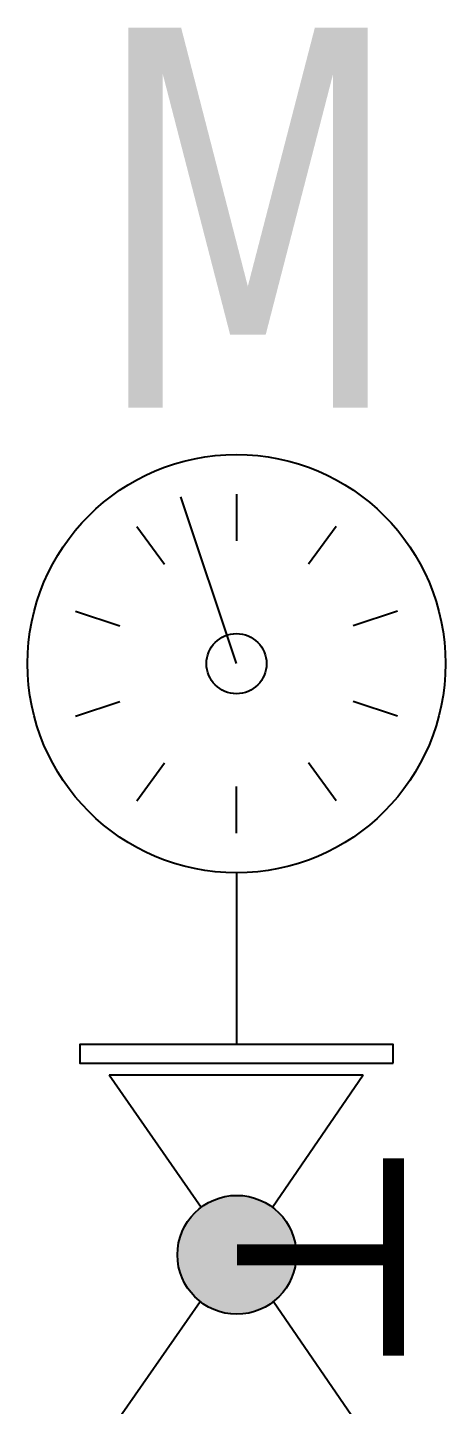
# Model space of a CAD drawing. Header units: centimetres. Extents: x 405464 to 563355, y 50011 to 66875.
# Drawn here: x 494797.42 to 494805.82, y 51901.39 to 51929.04 of the extents above; entities that cross this region are included whole.
import ezdxf

# ---------------------------------------------------------------- set-up
doc = ezdxf.new("R2010")
doc.units = ezdxf.units.CM
for name, color, linetype, lineweight in [('0-KRCN-IST-KÜRESEL VANA', 4, 'Continuous', 25), ('0-KRCN-IST-MANOMETRE', 122, 'Continuous', 25), ('0-KRCN-SHT-YUMUŞAKSU', 100, 'boruYLINE', 40), ('0-MEK-IST-KÜRESEL VANA', 4, 'Continuous', 25)]:
    doc.layers.add(name, color=color, linetype=linetype, lineweight=lineweight)
doc.styles.add('CAP', font='ARIALNB.TTF')
doc.styles.add('DERECE', font='tahoma.ttf', dxfattribs={"width": 0.8})
doc.linetypes.add('boruYLINE', pattern='A,50,-0.8,["Y",CAP,S=7,R=0,X=0,Y=-3],-7', length=57.8)

# ---------------------------------------------------------------- blocks, each defined once
blk = doc.blocks.new('0-MEK-IST-KÜRESEL VANA-1')
at = {"layer": '0-KRCN-IST-KÜRESEL VANA'}
blk.add_hatch(color=256, dxfattribs=at).paths.add_polyline_path([(0, 1.421, 1), (0, -1.421, 1)])
for p, q in [((-3.054, 4.3), (-0.85, 1.139)), ((-3.054, 4.3), (3.02, 4.3)), ((0.85, 1.139), (3.02, 4.3)), ((-3.054, -4.244), (-0.877, -1.118)), ((0.877, -1.118), (3.02, -4.244)), ((-3.054, -4.244), (3.02, -4.244))]:
    blk.add_line(p, q, dxfattribs=at)
for points in [[(3.742, 4.583), (3.742, 5.028), (-3.758, 5.028), (-3.758, 4.583)], [(3.742, -4.527), (3.742, -4.972), (-3.758, -4.972), (-3.758, -4.527)]]:
    blk.add_lwpolyline(points, close=True, dxfattribs=at)
at = {"layer": '0-KRCN-IST-KÜRESEL VANA', "const_width": 0.5}
blk.add_lwpolyline([(3.75, 0), (3.75, -2.414), (3.75, 2.308)], close=True, dxfattribs=at)
blk.add_lwpolyline([(0, 0), (3.75, 0)], dxfattribs=at)
at = {"layer": '0-KRCN-IST-KÜRESEL VANA'}
blk.add_circle((0, 0), 1.421, dxfattribs=at)
blk = doc.blocks.new('0-MEK-IST-MANOMETRE')
at = {"layer": '0-KRCN-IST-MANOMETRE'}
for p, q in [((0, 0), (-1.33, 3.987)), ((0, 4.053), (0, 2.934)), ((-2.382, 3.279), (-1.725, 2.374)), ((2.382, 3.279), (1.725, 2.374)), ((-3.855, 1.253), (-2.79, 0.907)), ((3.855, 1.253), (2.79, 0.907)), ((-3.855, -1.253), (-2.79, -0.907)), ((3.855, -1.253), (2.79, -0.907)), ((-2.382, -3.279), (-1.725, -2.374)), ((2.382, -3.279), (1.725, -2.374)), ((0, -4.053), (0, -2.934)), ((0, -5), (0, -9.104))]:
    blk.add_line(p, q, dxfattribs=at)
for radius in [5, 0.719]:
    blk.add_circle((0, 0), radius, dxfattribs=at)
at = {"layer": '0-KRCN-IST-MANOMETRE', "style": 'DERECE', "width": 0.8}
blk.add_text('M', height=9.091, dxfattribs=at).set_placement((-3.428, 6.115))

msp = doc.modelspace()

# ---------------------------------------------------------------- block references
at = {"layer": '0-KRCN-SHT-YUMUŞAKSU', "xscale": 0.8400000000000002, "yscale": 0.8400000000000002, "zscale": 0.8400000000000002}
msp.add_blockref('0-MEK-IST-MANOMETRE', (494801.622, 51916.268), dxfattribs=at)
at = {"layer": '0-MEK-IST-KÜRESEL VANA', "xscale": 0.8400000000000002, "yscale": 0.8400000000000002, "zscale": 0.8400000000000002}
msp.add_blockref('0-MEK-IST-KÜRESEL VANA-1', (494801.629, 51904.397), dxfattribs=at)

doc.saveas('drawing.dxf')
